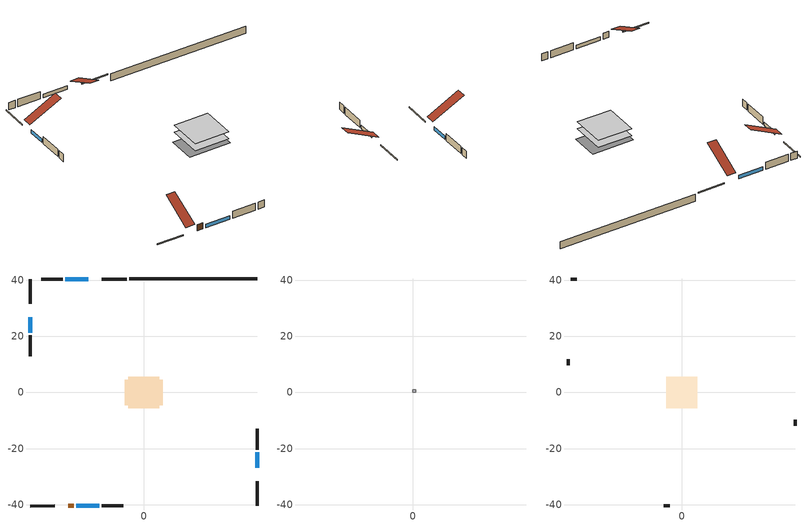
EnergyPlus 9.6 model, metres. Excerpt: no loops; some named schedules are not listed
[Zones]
living space
 floor adiabatic (AdiabaticFloorConstruction): -5.6,-5.6 -5.6,5.6 5.6,5.6 5.6,-5.6 z0.3
 floor foundation (Slab1 construction): -6.86,-4.57 -6.86,4.57 6.86,4.57 6.86,-4.57 z-2.13
 wall outside (RimJoist1 construction 1): -6.12,40.53 -14.93,40.53 z0.3:0.61
 wall outside (RimJoist1 construction 3): -40.53,-40.53 -31.72,-40.53 z0.3:0.61
 wall outside (RimJoist1 construction): -40.53,40.53 -40.53,31.72 z0.3:0.61
 wall outside (RimJoist1 construction 2): 40.53,-40.53 40.53,-31.72 z0.3:0.61
 wall outside (AdiabaticWallConstruction 1): -26.9,-40.53 -25.07,-40.53 z0.3:2.34
 wall outside (AdiabaticWallConstruction): -19.75,40.53 -27.98,40.53 / 40.53,-26.9 40.53,-21.41 / -24.14,-40.53 -15.91,-40.53 / -40.53,26.9 -40.53,21.41 z0.3:1.52
 wall outside (Wall1 construction): -28.91,40.53 -36.53,40.53 / -14.99,-40.53 -7.37,-40.53 / -40.53,20.49 -40.53,12.87 / 40.53,-20.49 40.53,-12.87 z0.3:2.74
 wall foundation (FoundationWall1 construction): 40.53,40.53 -5.19,40.53 z-2.13:0.3
 window (WindowConstruction): -19.75,40.53 -27.98,40.53 z0.3:1.52
 window (WindowConstruction 1): 40.53,-26.9 40.53,-21.41 z0.3:1.52
 window (WindowConstruction 2): -24.14,-40.53 -15.91,-40.53 z0.3:1.52
 window (WindowConstruction 3): -40.53,26.9 -40.53,21.41 z0.3:1.52
 door (Door): -26.9,-40.53 -25.07,-40.53 z0.3:2.34
 ceiling adiabatic (AdiabaticFloorConstruction 1): 5.6,-5.6 5.6,5.6 -5.6,5.6 -5.6,-5.6 z0.3
central ac and furnace airloop ret air zone
 floor adiabatic (AdiabaticConst): 0,0 0,1 1,1 1,0 z0
 wall adiabatic (AdiabaticConst): 0,1 0,0 1,0 1,1 0,1 z0:1
 ceiling adiabatic (AdiabaticConst): 1,0 1,1 0,1 0,0 z1
attic - unvented
 floor to living space (FrameFloor1 construction Reversed): -5.6,-5.6 -5.6,5.6 5.6,5.6 5.6,-5.6 z2.74
 wall outside (Wall2 construction): -37.46,40.53 -39.6,40.53 / -6.44,-40.53 -4.29,-40.53 / -40.53,11.94 -40.53,9.79 / 40.53,-11.94 40.53,-9.79 z0.3:2.74
 roof outside (Roof1 construction): -18.82,40.53,2.74 -18.82,29.94,8.04 -15.86,29.94,8.04 -15.86,40.53,2.74; -27.83,-40.53,2.74 -27.83,-29.94,8.04 -30.79,-29.94,8.04 -30.79,-40.53,2.74; -40.53,27.83,2.74 -29.94,27.83,8.04 -29.94,30.79,8.04 -40.53,30.79,2.74; 40.53,-27.83,2.74 29.94,-27.83,8.04 29.94,-30.79,8.04 40.53,-30.79,2.74
shading: -19.75,40.53 -27.98,40.53 / 40.53,-26.9 40.53,-21.41 / -24.14,-40.53 -15.91,-40.53 / -40.53,26.9 -40.53,21.41 z0.3:1.52
[Building]
Building 1: Terrain=Suburbs
[Site:Location]
Denver Intl Ap_CO_USA: Latitude {deg}=39.83; Longitude {deg}=-104.65; Time Zone {hr}=-7; Elevation {m}=1650
[Site:GroundTemperature:Deep]
10.8753, 10.8753, 10.8753, 10.8753, 10.8753, 10.8753, 10.8753, 10.8753, 10.8753, 10.8753, 10.8753, 10.8753
[Site:GroundTemperature:Shallow]
6.71281, 4.94206, 4.80025, 5.64056, 9.01395, 12.3716, 15.2825, 17.1265, 17.2832, 15.7834, 12.9467, 9.69205
[Site:WaterMainsTemperature]
Calculation Method=Schedule; Temperature Schedule=mains temperature schedule
[Material] Roughness=Rough
Name | Thickness {m} | Conductivity {W/m-K} | Density {kg/m3} | Specific Heat {J/kg-K} | Thermal Absorptance | Solar Absorptance | Visible Absorptance
asphalt or fiberglass shingles | 0.00635 | 0.162714 | 1121.4 | 1465.45 | 0.92 | 0.7 | 0.7
ceiling loosefill ins | 0.254 | 0.0480833 | 16.02 | 1046.75 | 0.9 | 0.7 | 0.7
ceiling stud and cavity | 0.1397 | 0.108384 | 65.682 | 1177.47 | 0.9 | 0.7 | 0.7
concrete 4.0 in. | 0.0508 | 1.803125 | 2242.8 | 837.4 | 0.9 | 0.7 | 0.7
concrete 4.0 in. 1 | 0.0508 | 1.803125 | 2242.8 | 837.4 | 0.9 | 0 | 0
concrete 8.0 in. | 0.2032 | 1.803125 | 2242.8 | 837.4 | 0.9 | 0.7 | 0.7
door material | 0.04445 | 0.0716541 | 512.64 | 1214.23 | 0.9 | 0.7 | 0.7
exterior vertical ins | 0.0461162 | 0.029427 | 32.04 | 1214.23 | 0.9 | 0.7 | 0.7
floor covering | 0.0127 | 0.0433444 | 54.468 | 1339.84 | 0.9 | 0.6 | 0.6
floor covering 1 | 0.0127 | 0.0433444 | 54.468 | 1339.84 | 0.9 | 0 | 0
floor rigid ins; wall rigid ins 1 | 0.512978 | 0.029427 | 32.04 | 1214.23 | 0.9 | 0.7 | 0.7
floor stud and cavity | 0.1397 | 1.75129 | 37.0049 | 1207.88 | 0.9 | 0.7 | 0.7
furniture material living space 1 | 0.1524 | 0.115458 | 640.8 | 1214.23 | 0.9 | 0.6 | 0.6
furniture material living space 2 | 0.0762 | 0.115458 | 640.8 | 1214.23 | 0.9 | 0.6 | 0.6
furniture material living space 3 | 0.0762 | 0.115458 | 640.8 | 1214.23 | 0.9 | 0 | 0
gypsum board | 0.0127 | 0.160291 | 801 | 837.4 | 0.9 | 0.6 | 0.6
gypsum board 1; gypsum board 2 | 0.0127 | 0.160291 | 801 | 837.4 | 0.9 | 0 | 0
osb sheathing 0.5 in. | 0.0127 | 0.115458 | 512.64 | 1214.23 | 0.9 | 0.6 | 0.6
osb sheathing 0.5 in. 1 | 0.0127 | 0.115458 | 512.64 | 1214.23 | 0.9 | 0.7 | 0.7
osb sheathing 0.75 in. | 0.01905 | 0.115458 | 512.64 | 1214.23 | 0.9 | 0.7 | 0.7
osb sheathing 2.0 in. | 0.0508 | 0.115458 | 512.64 | 1214.23 | 0.9 | 0.7 | 0.7
rim joist rigid ins; wall rigid ins | 0.051816 | 0.029427 | 32.04 | 1214.23 | 0.9 | 0.7 | 0.7
rim joist stud and cavity; rim joist stud and cavity 1; rim joist stud and cavity 2; rim joist stud and cavity 3 | 0.0508 | 0.0351153 | 125.044 | 1163.47 | 0.9 | 0 | 0
roof rigid ins | 0.00281632 | 0.029427 | 32.04 | 1214.23 | 0.9 | 0.7 | 0.7
wall stud and cavity | 0.1397 | 0.0823012 | 139.0536 | 1170.24 | 0.9 | 0.7 | 0.7
wall stud and cavity 1 | 0.1397 | 0.727959 | 139.0536 | 1170.24 | 0.9 | 0.6 | 0.6
wall stud and cavity 2 | 0.0889 | 0.380278 | 52.3479 | 1209.89 | 0.9 | 0.7 | 0.7
wall stud and cavity 3 | 0.0889 | 0.391764 | 83.0341 | 1211.67 | 0.9 | 0.7 | 0.7
wood siding | 0.0254 | 0.102417 | 544.68 | 1172.36 | 0.92 | 0.7 | 0.7
wood siding 1; wood siding 2 | 0.0254 | 0.102417 | 544.68 | 1172.36 | 0.9 | 0.7 | 0.7
[Material:NoMass]
Adiabatic: Roughness=Rough; Thermal Resistance {m2-K/W}=176.1; Thermal Absorptance=0.9; Solar Absorptance=0.7; Visible Absorptance=0.7
[WindowMaterial:SimpleGlazingSystem]
WindowMaterial: U-Factor {W/m2-K}=1.87374; Solar Heat Gain Coefficient=0.45
[Construction]
AdiabaticConst: Adiabatic
AdiabaticFloorConstruction: floor stud and cavity, floor rigid ins, osb sheathing 0.75 in., floor covering
AdiabaticFloorConstruction 1: floor stud and cavity, floor rigid ins, osb sheathing 0.75 in., floor covering 1
AdiabaticWallConstruction: wood siding 1, wall rigid ins 1, wall stud and cavity 2, gypsum board
AdiabaticWallConstruction 1: wood siding 2, wall rigid ins 1, wall stud and cavity 2, gypsum board
Door: door material
FoundationWall1 construction: concrete 8.0 in., gypsum board 1
FrameFloor1 construction Reversed: gypsum board, ceiling stud and cavity, ceiling loosefill ins
furniture construction living space 1: furniture material living space 1
furniture construction living space 2: furniture material living space 2, furniture material living space 3
PartitionWallConstruction: gypsum board, wall stud and cavity 3, gypsum board
PartitionWallConstruction 1: gypsum board, wall stud and cavity 3, gypsum board 2
RimJoist1 construction: wood siding, rim joist rigid ins, osb sheathing 2.0 in., rim joist stud and cavity
RimJoist1 construction 1: wood siding, rim joist rigid ins, osb sheathing 2.0 in., rim joist stud and cavity 1
RimJoist1 construction 2: wood siding, rim joist rigid ins, osb sheathing 2.0 in., rim joist stud and cavity 2
RimJoist1 construction 3: wood siding, rim joist rigid ins, osb sheathing 2.0 in., rim joist stud and cavity 3
Roof1 construction: asphalt or fiberglass shingles, roof rigid ins, osb sheathing 0.5 in.
Slab1 construction: concrete 4.0 in., concrete 4.0 in. 1
Wall1 construction: wood siding, wall rigid ins, osb sheathing 0.5 in. 1, wall stud and cavity, gypsum board
Wall2 construction: wood siding, osb sheathing 0.5 in. 1, wall stud and cavity 1
WindowConstruction; WindowConstruction 1; WindowConstruction 2; WindowConstruction 3: WindowMaterial
[Zone] Multiplier=1
Name | Volume {m3} | Part of Total Floor Area
attic - unvented | 104.691 | Yes
central ac and furnace airloop ret air zone | 1 | No
living space | 611.644 | Yes
[OtherEquipment] Design Level Calculation Method=EquipmentLevel
Name | Fuel Type | Zone or ZoneList or Space or SpaceList | Schedule | Design Level {W} | Fraction Latent | Fraction Radiant | Fraction Lost
central_ac_and_furnace_airloop_0_RetCondToDZ equip; central_ac_and_furnace_airloop_0_SupCondToDZ equip; central_ac_and_furnace_airloop_0_SupSensLkToDZ equip | None | attic - unvented | Always On Discrete | 0 | 0 | 0 | 0
central_ac_and_furnace_airloop_0_SupLatLkToDZ equip | None | attic - unvented | Always On Discrete | 0 | 1 | 0 | 0
central_ac_and_furnace_airloop_0_RetCondToRP equip; central_ac_and_furnace_airloop_0_RetSensLkToRP equip | None | central ac and furnace airloop ret air zone | Always On Discrete | 0 | 0 | 0 | 0
central_ac_and_furnace_airloop_0_RetLatLkToRP equip | None | central ac and furnace airloop ret air zone | Always On Discrete | 0 | 1 | 0 | 0
central_ac_and_furnace_airloop_0_SupCondToLv equip; central_ac_and_furnace_airloop_0_SupSensLkToLv equip; mech vent house fan sensible load equip | None | living space | Always On Discrete | 0 | 0 | 0 | 0
central_ac_and_furnace_airloop_0_SupLatLkToLv equip; mech vent house fan latent load equip | None | living space | Always On Discrete | 0 | 1 | 0 | 0
water heater EC adjustment | Electricity | living space | Always On Discrete | 0.01 | 0 | 0 | 1
water latent | None | living space | dhw fixtures | 63.3613 | 1 | 0 | 0
water sensible | None | living space | dhw fixtures | -62.4452 | 0 | 0.6 | 0
[ZoneInfiltration:DesignFlowRate] Schedule=Always On Discrete
Name | Zone or ZoneList | Design Flow Rate Calculation Method | Air Changes per Hour {1/hr} | Constant Term Coefficient | Temperature Term Coefficient | Velocity Term Coefficient | Velocity Squared Term Coefficient | Design Flow Rate {m3/s}
infil|attic - unvented 1 | attic - unvented | AirChanges/Hour | 0.1 | 1 | 0 | 0 | 0
infil flow; natural vent flow; whole house fan flow | living space | Flow/Zone |  |  |  |  |  | 0
[ZoneMixing] Schedule=Always On Continuous; Design Flow Rate Calculation Method=Flow/Zone; Design Flow Rate {m3/s}=0
Name | Zone | Source Zone
central_ac_and_furnace_airloop_0_ZoneMixLvToDZ mix; whole house fan mix | attic - unvented | living space
central_ac_and_furnace_airloop_0_ZoneMixDZToLv mix | living space | attic - unvented
[SurfaceProperty:ExposedFoundationPerimeter]
Slab1: Exposed Perimeter Calculation Method=TotalExposedPerimeter; Total Exposed Perimeter {m}=45.72
[InternalMass] Zone or ZoneList=living space
Name | Construction | Surface Area {m2}
furniture mass living space 1 above grade | furniture construction living space 1 | 50.1676
furniture mass living space 1 below grade | furniture construction living space 2 | 50.1676
partition wall mass above grade | PartitionWallConstruction | 125.419
partition wall mass below grade | PartitionWallConstruction 1 | 125.419
[People]
occupants: Zone or ZoneList or Space or SpaceList=living space; Number of People Schedule=occupants schedule; Number of People Calculation Method=People; Number of People=3; Fraction Radiant=0.314171; Sensible Heat Fraction=0.56303; Activity Level Schedule=occupants activity schedule; Carbon Dioxide Generation Rate {m3/s-W}=0; Enable ASHRAE 55 Comfort Warnings=No; Mean Radiant Temperature Calculation Type=ZoneAveraged
[Lights]
interior lighting: Zone or ZoneList or Space or SpaceList=living space; Schedule=lighting schedule; Design Level Calculation Method=LightingLevel; Lighting Level {W}=397.913; Return Air Fraction=0; Fraction Radiant=0.6; Fraction Visible=0.2; Fraction Replaceable=1
[ElectricEquipment] Zone or ZoneList or Space or SpaceList=living space; Design Level Calculation Method=EquipmentLevel
Name | Schedule | Design Level {W} | Fraction Latent | Fraction Radiant | Fraction Lost
clothes dryer | clothes dryer | 98.4785 | 0.015 | 0.081 | 0.85
clothes washer | clothes washer | 25.752 | 0.03 | 0.162 | 0.7
cooking range | cooking range | 201.331 | 0.08 | 0.432 | 0.2
dishwasher | dishwasher | 31.1823 | 0.3 | 0.18 | 0.4
fridge | fridge | 97.4834 | 0 | 0.6 | 0
mech vent house fan; whole house fan | Always On Discrete | 0 | 0 | 0 | 1
mech vent house fan cfis | Always On Discrete | 0 | 0 | 0 | 0
misc plug loads | misc plug loads schedule | 448.871 | 0.045 | 0.513 | 0.1
misc tv | misc tv schedule | 274.705 | 0 | 0.6 | 0
[AirLoopHVAC:ReturnPlenum]
Air Loop HVAC Return Plenum 1: Zone=central ac and furnace airloop ret air zone
[Foundation:Kiva]
Foundation Kiva 1: Wall Height Above Grade {m}=0.3048; Wall Depth Below Slab {m}=0.2032; Custom Block Material Name 1=exterior vertical ins; Custom Block Depth 1 {m}=2.4384; Custom Block X Position 1 {m}=0.2159; Custom Block Z Position 1 {m}=0
[Foundation:Kiva:Settings]
Soil Conductivity {W/m-K}=1.731; Soil Density {kg/m3}=1842.3; Soil Specific Heat {J/kg-K}=418.7; Ground Solar Absorptivity=0.9; Ground Thermal Absorptivity=0.9; Ground Surface Roughness {m}=0.03; Far-Field Width {m}=40; Deep-Ground Boundary Condition=ZeroFlux; Deep-Ground Depth {m}=40; Minimum Cell Dimension {m}=0.2; Maximum Cell Growth Coefficient=3; Simulation Timestep=Hourly
[ZoneProperty:UserViewFactors:BySurfaceName]
living space: From Surface 1=FoundationWall1; To Surface 1=inferred conditioned ceiling; View Factor 1=0.288665; From Surface 2=FoundationWall1; To Surface 2=Slab1; View Factor 2=0.288665; From Surface 3=FoundationWall1; To Surface 3=furniture mass living space 1 below grade; View Factor 3=0.115466; From Surface 4=FoundationWall1; To Surface 4=partition wall mass below grade; View Factor 4=0.288665; From Surface 5=FrameFloor1; To Surface 5=inferred conditioned floor; View Factor 5=0.304036; From Surface 6=FrameFloor1; To Surface 6=furniture mass living space 1 above grade; View Factor 6=0.121614; From Surface 7=FrameFloor1; To Surface 7=partition wall mass above grade; View Factor 7=0.304036; From Surface 8=inferred conditioned ceiling; To Surface 8=FoundationWall1; View Factor 8=0.263412; From Surface 9=inferred conditioned ceiling; To Surface 9=Slab1; View Factor 9=0.296339; From Surface 10=inferred conditioned ceiling; To Surface 10=furniture mass living space 1 below grade; View Factor 10=0.118535; From Surface 11=inferred conditioned ceiling; To Surface 11=partition wall mass below grade; View Factor 11=0.296339; From Surface 12=inferred conditioned floor; To Surface 12=FrameFloor1; View Factor 12=0.304036; From Surface 13=inferred conditioned floor; To Surface 13=furniture mass living space 1 above grade; View Factor 13=0.121614; From Surface 14=inferred conditioned floor; To Surface 14=partition wall mass above grade; View Factor 14=0.304036; From Surface 15=RimJoist1:0; To Surface 15=inferred conditioned ceiling; View Factor 15=0.288665; From Surface 16=RimJoist1:0; To Surface 16=Slab1; View Factor 16=0.288665; From Surface 17=RimJoist1:0; To Surface 17=furniture mass living space 1 below grade; View Factor 17=0.115466; From Surface 18=RimJoist1:0; To Surface 18=partition wall mass below grade; View Factor 18=0.288665; From Surface 19=RimJoist1:180; To Surface 19=FoundationWall1; View Factor 19=0.204196; From Surface 20=RimJoist1:180; To Surface 20=inferred conditioned ceiling; View Factor 20=0.229721; From Surface 21=RimJoist1:180; To Surface 21=Slab1; View Factor 21=0.229721; From Surface 22=RimJoist1:180; To Surface 22=furniture mass living space 1 below grade; View Factor 22=0.0918883; From Surface 23=RimJoist1:180; To Surface 23=partition wall mass below grade; View Factor 23=0.229721; From Surface 24=RimJoist1:270; To Surface 24=FoundationWall1; View Factor 24=0.204196; From Surface 25=RimJoist1:270; To Surface 25=inferred conditioned ceiling; View Factor 25=0.229721; From Surface 26=RimJoist1:270; To Surface 26=Slab1; View Factor 26=0.229721; From Surface 27=RimJoist1:270; To Surface 27=furniture mass living space 1 below grade; View Factor 27=0.0918883; From Surface 28=RimJoist1:270; To Surface 28=partition wall mass below grade; View Factor 28=0.229721; From Surface 29=RimJoist1:90; To Surface 29=FoundationWall1; View Factor 29=0.204196; From Surface 30=RimJoist1:90; To Surface 30=inferred conditioned ceiling; View Factor 30=0.229721; From Surface 31=RimJoist1:90; To Surface 31=Slab1; View Factor 31=0.229721; From Surface 32=RimJoist1:90; To Surface 32=furniture mass living space 1 below grade; View Factor 32=0.0918883; From Surface 33=RimJoist1:90; To Surface 33=partition wall mass below grade; View Factor 33=0.229721; From Surface 34=Slab1; To Surface 34=FoundationWall1; View Factor 34=0.263412; From Surface 35=Slab1; To Surface 35=inferred conditioned ceiling; View Factor 35=0.296339; From Surface 36=Slab1; To Surface 36=furniture mass living space 1 below grade; View Factor 36=0.118535; From Surface 37=Slab1; To Surface 37=partition wall mass below grade; View Factor 37=0.296339; From Surface 38=surface Door1; To Surface 38=FrameFloor1; View Factor 38=0.248063; From Surface 39=surface Door1; To Surface 39=inferred conditioned floor; View Factor 39=0.248063; From Surface 40=surface Door1; To Surface 40=furniture mass living space 1 above grade; View Factor 40=0.0992253; From Surface 41=surface Door1; To Surface 41=partition wall mass above grade; View Factor 41=0.248063; From Surface 42=surface Window1; To Surface 42=FrameFloor1; View Factor 42=0.246251; From Surface 43=surface Window1; To Surface 43=inferred conditioned floor; View Factor 43=0.246251; From Surface 44=surface Window1; To Surface 44=furniture mass living space 1 above grade; View Factor 44=0.0985003; From Surface 45=surface Window1; To Surface 45=partition wall mass above grade; View Factor 45=0.246251; From Surface 46=surface Window2; To Surface 46=FrameFloor1; View Factor 46=0.244644; From Surface 47=surface Window2; To Surface 47=inferred conditioned floor; View Factor 47=0.244644; From Surface 48=surface Window2; To Surface 48=furniture mass living space 1 above grade; View Factor 48=0.0978577; From Surface 49=surface Window2; To Surface 49=partition wall mass above grade; View Factor 49=0.244644; From Surface 50=surface Window3; To Surface 50=FrameFloor1; View Factor 50=0.248063; From Surface 51=surface Window3; To Surface 51=inferred conditioned floor; View Factor 51=0.248063; From Surface 52=surface Window3; To Surface 52=furniture mass living space 1 above grade; View Factor 52=0.0992253; From Surface 53=surface Window3; To Surface 53=partition wall mass above grade; View Factor 53=0.248063; From Surface 54=surface Window4; To Surface 54=FrameFloor1; View Factor 54=0.244644; From Surface 55=surface Window4; To Surface 55=inferred conditioned floor; View Factor 55=0.244644; From Surface 56=surface Window4; To Surface 56=furniture mass living space 1 above grade; View Factor 56=0.0978577; From Surface 57=surface Window4; To Surface 57=partition wall mass above grade; View Factor 57=0.244644; From Surface 58=Wall1:0; To Surface 58=FrameFloor1; View Factor 58=0.246251; From Surface 59=Wall1:0; To Surface 59=inferred conditioned floor; View Factor 59=0.246251; From Surface 60=Wall1:0; To Surface 60=furniture mass living space 1 above grade; View Factor 60=0.0985003; From Surface 61=Wall1:0; To Surface 61=partition wall mass above grade; View Factor 61=0.246251; From Surface 62=Wall1:180; To Surface 62=FrameFloor1; View Factor 62=0.248063; From Surface 63=Wall1:180; To Surface 63=inferred conditioned floor; View Factor 63=0.248063; From Surface 64=Wall1:180; To Surface 64=furniture mass living space 1 above grade; View Factor 64=0.0992253; From Surface 65=Wall1:180; To Surface 65=partition wall mass above grade; View Factor 65=0.248063; From Surface 66=Wall1:270; To Surface 66=FrameFloor1; View Factor 66=0.244644; From Surface 67=Wall1:270; To Surface 67=inferred conditioned floor; View Factor 67=0.244644; From Surface 68=Wall1:270; To Surface 68=furniture mass living space 1 above grade; View Factor 68=0.0978577; From Surface 69=Wall1:270; To Surface 69=partition wall mass above grade; View Factor 69=0.244644; From Surface 70=Wall1:90; To Surface 70=FrameFloor1; View Factor 70=0.244644; From Surface 71=Wall1:90; To Surface 71=inferred conditioned floor; View Factor 71=0.244644; From Surface 72=Wall1:90; To Surface 72=furniture mass living space 1 above grade; View Factor 72=0.0978577; From Surface 73=Wall1:90; To Surface 73=partition wall mass above grade; View Factor 73=0.244644; From Surface 74=Door1; To Surface 74=FrameFloor1; View Factor 74=0.248063; From Surface 75=Door1; To Surface 75=inferred conditioned floor; View Factor 75=0.248063; From Surface 76=Door1; To Surface 76=furniture mass living space 1 above grade; View Factor 76=0.0992253; From Surface 77=Door1; To Surface 77=partition wall mass above grade; View Factor 77=0.248063; From Surface 78=Window1; To Surface 78=FrameFloor1; View Factor 78=0.246251; From Surface 79=Window1; To Surface 79=inferred conditioned floor; View Factor 79=0.246251; From Surface 80=Window1; To Surface 80=furniture mass living space 1 above grade; View Factor 80=0.0985003; From Surface 81=Window1; To Surface 81=partition wall mass above grade; View Factor 81=0.246251; From Surface 82=Window2; To Surface 82=FrameFloor1; View Factor 82=0.244644; From Surface 83=Window2; To Surface 83=inferred conditioned floor; View Factor 83=0.244644; From Surface 84=Window2; To Surface 84=furniture mass living space 1 above grade; View Factor 84=0.0978577; From Surface 85=Window2; To Surface 85=partition wall mass above grade; View Factor 85=0.244644; From Surface 86=Window3; To Surface 86=FrameFloor1; View Factor 86=0.248063; From Surface 87=Window3; To Surface 87=inferred conditioned floor; View Factor 87=0.248063; From Surface 88=Window3; To Surface 88=furniture mass living space 1 above grade; View Factor 88=0.0992253; From Surface 89=Window3; To Surface 89=partition wall mass above grade; View Factor 89=0.248063; From Surface 90=Window4; To Surface 90=FrameFloor1; View Factor 90=0.244644; From Surface 91=Window4; To Surface 91=inferred conditioned floor; View Factor 91=0.244644; From Surface 92=Window4; To Surface 92=furniture mass living space 1 above grade; View Factor 92=0.0978577; From Surface 93=Window4; To Surface 93=partition wall mass above grade; View Factor 93=0.244644; From Surface 94=furniture mass living space 1 above grade; To Surface 94=FrameFloor1; View Factor 94=0.273157; From Surface 95=furniture mass living space 1 above grade; To Surface 95=inferred conditioned floor; View Factor 95=0.273157; From Surface 96=furniture mass living space 1 above grade; To Surface 96=partition wall mass above grade; View Factor 96=0.273157; From Surface 97=furniture mass living space 1 below grade; To Surface 97=inferred conditioned ceiling; View Factor 97=0.326347; From Surface 98=furniture mass living space 1 below grade; To Surface 98=Slab1; View Factor 98=0.326347; From Surface 99=furniture mass living space 1 below grade; To Surface 99=partition wall mass below grade; View Factor 99=0.326347; From Surface 100=partition wall mass above grade; To Surface 100=FrameFloor1; View Factor 100=0.326701; From Surface 101=partition wall mass above grade; To Surface 101=inferred conditioned floor; View Factor 101=0.326701; From Surface 102=partition wall mass above grade; To Surface 102=furniture mass living space 1 above grade; View Factor 102=0.130681; From Surface 103=partition wall mass below grade; To Surface 103=inferred conditioned ceiling; View Factor 103=0.405808; From Surface 104=partition wall mass below grade; To Surface 104=Slab1; View Factor 104=0.405808; From Surface 105=partition wall mass below grade; To Surface 105=furniture mass living space 1 below grade; View Factor 105=0.162323
[Exterior:Lights]
exterior lighting: Schedule=exterior lighting schedule; Design Level {W}=35.404
[EnergyManagementSystem:Sensor] Output:Variable or Output:Meter Index Key=attic - unvented
Name | Output:Variable or Output:Meter
central_ac_and_furnace_airloop_0_DZ_T_s | Zone Air Temperature
central_ac_and_furnace_airloop_0_DZ_W_s | Zone Mean Air Humidity Ratio
[Schedule:Constant]
Name | Hourly Value
Always On Discrete; Always On Continuous | 1
occupants activity schedule | 117.228
[Schedule:Week:Daily]
occupants schedule Week Rule - Jan1-Dec31: occupants schedule allday1, occupants schedule allday1, occupants schedule allday1, occupants schedule allday1, occupants schedule allday1, occupants schedule allday1, occupants schedule allday1, Schedule Day 5, Schedule Day 5, Schedule Day 5, Schedule Day 5, Schedule Day 5
lighting schedule Week Rule - Jan1-Jan27: lighting schedule allday1, lighting schedule allday1, lighting schedule allday1, lighting schedule allday1, lighting schedule allday1, lighting schedule allday1, lighting schedule allday1, Schedule Day 14, Schedule Day 14, Schedule Day 14, Schedule Day 14, Schedule Day 14
dhw fixtures Week Rule - Jan1-Dec31: dhw fixtures allday1, dhw fixtures allday1, dhw fixtures allday1, dhw fixtures allday1, dhw fixtures allday1, dhw fixtures allday1, dhw fixtures allday1, Schedule Day 11, Schedule Day 11, Schedule Day 11, Schedule Day 11, Schedule Day 11
[Schedule:Year]
occupants schedule: occupants schedule Week Rule - Jan1-Dec31, 1, 1, 12, 31
lighting schedule: lighting schedule Week Rule - Jan1-Jan27, 1, 1, 1, 27, lighting schedule Week Rule - Jan28-Feb3, 1, 28, 2, 3, lighting schedule Week Rule - Feb4-Feb24, 2, 4, 2, 24, lighting schedule Week Rule - Feb25-Mar3, 2, 25, 3, 3, lighting schedule Week Rule - Mar4-Mar31, 3, 4, 3, 31, lighting schedule Week Rule - Apr1-Apr28, 4, 1, 4, 28, lighting schedule Week Rule - Apr29-May5, 4, 29, 5, 5, lighting schedule Week Rule - May6-May26, 5, 6, 5, 26, lighting schedule Week Rule - May27-Jun2, 5, 27, 6, 2, lighting schedule Week Rule - Jun3-Jun30, 6, 3, 6, 30, lighting schedule Week Rule - Jul1-Jul28, 7, 1, 7, 28, lighting schedule Week Rule - Jul29-Aug4, 7, 29, 8, 4, lighting schedule Week Rule - Aug5-Aug25, 8, 5, 8, 25, lighting schedule Week Rule - Aug26-Sep1, 8, 26, 9, 1, lighting schedule Week Rule - Sep2-Sep29, 9, 2, 9, 29, lighting schedule Week Rule - Sep30-Oct6, 9, 30, 10, 6, lighting schedule Week Rule - Oct7-Oct27, 10, 7, 10, 27, lighting schedule Week Rule - Oct28-Nov3, 10, 28, 11, 3, lighting schedule Week Rule - Nov4-Nov24, 11, 4, 11, 24, lighting schedule Week Rule - Nov25-Dec1, 11, 25, 12, 1, lighting schedule Week Rule - Dec2-Dec31, 12, 2, 12, 31
clothes dryer: clothes dryer Week Rule - Jan1-Dec31, 1, 1, 12, 31
clothes washer: clothes washer Week Rule - Jan1-Jan27, 1, 1, 1, 27, clothes washer Week Rule - Jan28-Feb3, 1, 28, 2, 3, clothes washer Week Rule - Feb4-Feb24, 2, 4, 2, 24, clothes washer Week Rule - Feb25-Mar3, 2, 25, 3, 3, clothes washer Week Rule - Mar4-Mar31, 3, 4, 3, 31, clothes washer Week Rule - Apr1-Apr28, 4, 1, 4, 28, clothes washer Week Rule - Apr29-May5, 4, 29, 5, 5, clothes washer Week Rule - May6-May26, 5, 6, 5, 26, clothes washer Week Rule - May27-Jun2, 5, 27, 6, 2, clothes washer Week Rule - Jun3-Jun30, 6, 3, 6, 30, clothes washer Week Rule - Jul1-Aug25, 7, 1, 8, 25, clothes washer Week Rule - Aug26-Sep1, 8, 26, 9, 1, clothes washer Week Rule - Sep2-Sep29, 9, 2, 9, 29, clothes washer Week Rule - Sep30-Oct6, 9, 30, 10, 6, clothes washer Week Rule - Oct7-Oct27, 10, 7, 10, 27, clothes washer Week Rule - Oct28-Nov3, 10, 28, 11, 3, clothes washer Week Rule - Nov4-Nov24, 11, 4, 11, 24, clothes washer Week Rule - Nov25-Dec1, 11, 25, 12, 1, clothes washer Week Rule - Dec2-Dec31, 12, 2, 12, 31
cooking range: cooking range Week Rule - Jan1-Feb24, 1, 1, 2, 24, cooking range Week Rule - Feb25-Mar3, 2, 25, 3, 3, cooking range Week Rule - Mar4-Mar31, 3, 4, 3, 31, cooking range Week Rule - Apr1-Apr28, 4, 1, 4, 28, cooking range Week Rule - Apr29-May5, 4, 29, 5, 5, cooking range Week Rule - May6-May26, 5, 6, 5, 26, cooking range Week Rule - May27-Jun2, 5, 27, 6, 2, cooking range Week Rule - Jun3-Jun30, 6, 3, 6, 30, cooking range Week Rule - Jul1-Aug25, 7, 1, 8, 25, cooking range Week Rule - Aug26-Sep1, 8, 26, 9, 1, cooking range Week Rule - Sep2-Sep29, 9, 2, 9, 29, cooking range Week Rule - Sep30-Oct6, 9, 30, 10, 6, cooking range Week Rule - Oct7-Nov24, 10, 7, 11, 24, cooking range Week Rule - Nov25-Dec1, 11, 25, 12, 1, cooking range Week Rule - Dec2-Dec31, 12, 2, 12, 31
dishwasher: dishwasher Week Rule - Jan1-Feb24, 1, 1, 2, 24, dishwasher Week Rule - Feb25-Mar3, 2, 25, 3, 3, dishwasher Week Rule - Mar4-Mar31, 3, 4, 3, 31, dishwasher Week Rule - Apr1-Apr28, 4, 1, 4, 28, dishwasher Week Rule - Apr29-May5, 4, 29, 5, 5, dishwasher Week Rule - May6-May26, 5, 6, 5, 26, dishwasher Week Rule - May27-Jun2, 5, 27, 6, 2, dishwasher Week Rule - Jun3-Jun30, 6, 3, 6, 30, dishwasher Week Rule - Jul1-Aug25, 7, 1, 8, 25, dishwasher Week Rule - Aug26-Sep1, 8, 26, 9, 1, dishwasher Week Rule - Sep2-Sep29, 9, 2, 9, 29, dishwasher Week Rule - Sep30-Oct6, 9, 30, 10, 6, dishwasher Week Rule - Oct7-Nov24, 10, 7, 11, 24, dishwasher Week Rule - Nov25-Dec1, 11, 25, 12, 1, dishwasher Week Rule - Dec2-Dec31, 12, 2, 12, 31
fridge: fridge Week Rule - Jan1-Jan27, 1, 1, 1, 27, fridge Week Rule - Jan28-Feb3, 1, 28, 2, 3, fridge Week Rule - Feb4-Feb24, 2, 4, 2, 24, fridge Week Rule - Feb25-Mar3, 2, 25, 3, 3, fridge Week Rule - Mar4-May26, 3, 4, 5, 26, fridge Week Rule - May27-Jun2, 5, 27, 6, 2, fridge Week Rule - Jun3-Sep29, 6, 3, 9, 29, fridge Week Rule - Sep30-Oct6, 9, 30, 10, 6, fridge Week Rule - Oct7-Oct27, 10, 7, 10, 27, fridge Week Rule - Oct28-Nov3, 10, 28, 11, 3, fridge Week Rule - Nov4-Nov24, 11, 4, 11, 24, fridge Week Rule - Nov25-Dec1, 11, 25, 12, 1, fridge Week Rule - Dec2-Dec31, 12, 2, 12, 31
misc plug loads schedule: misc plug loads schedule Week Rule - Jan1-Jan27, 1, 1, 1, 27, misc plug loads schedule Week Rule - Jan28-Feb3, 1, 28, 2, 3, misc plug loads schedule Week Rule - Feb4-Feb24, 2, 4, 2, 24, misc plug loads schedule Week Rule - Feb25-Mar3, 2, 25, 3, 3, misc plug loads schedule Week Rule - Mar4-Mar31, 3, 4, 3, 31, misc plug loads schedule Week Rule - Apr1-Apr28, 4, 1, 4, 28, misc plug loads schedule Week Rule - Apr29-May5, 4, 29, 5, 5, misc plug loads schedule Week Rule - May6-May26, 5, 6, 5, 26, misc plug loads schedule Week Rule - May27-Jun2, 5, 27, 6, 2, misc plug loads schedule Week Rule - Jun3-Jun30, 6, 3, 6, 30, misc plug loads schedule Week Rule - Jul1-Aug25, 7, 1, 8, 25, misc plug loads schedule Week Rule - Aug26-Sep1, 8, 26, 9, 1, misc plug loads schedule Week Rule - Sep2-Sep29, 9, 2, 9, 29, misc plug loads schedule Week Rule - Sep30-Oct6, 9, 30, 10, 6, misc plug loads schedule Week Rule - Oct7-Oct27, 10, 7, 10, 27, misc plug loads schedule Week Rule - Oct28-Nov3, 10, 28, 11, 3, misc plug loads schedule Week Rule - Nov4-Nov24, 11, 4, 11, 24, misc plug loads schedule Week Rule - Nov25-Dec1, 11, 25, 12, 1, misc plug loads schedule Week Rule - Dec2-Dec31, 12, 2, 12, 31
misc tv schedule: misc tv schedule Week Rule - Jan1-Jan6, 1, 1, 1, 6, misc tv schedule Week Rule - Jan7-Jan27, 1, 7, 1, 27, misc tv schedule Week Rule - Jan28-Feb3, 1, 28, 2, 3, misc tv schedule Week Rule - Feb4-Feb24, 2, 4, 2, 24, misc tv schedule Week Rule - Feb25-Mar3, 2, 25, 3, 3, misc tv schedule Week Rule - Mar4-Mar31, 3, 4, 3, 31, misc tv schedule Week Rule - Apr1-Apr28, 4, 1, 4, 28, misc tv schedule Week Rule - Apr29-May5, 4, 29, 5, 5, misc tv schedule Week Rule - May6-May26, 5, 6, 5, 26, misc tv schedule Week Rule - May27-Jun2, 5, 27, 6, 2, misc tv schedule Week Rule - Jun3-Jun30, 6, 3, 6, 30, misc tv schedule Week Rule - Jul1-Jul28, 7, 1, 7, 28, misc tv schedule Week Rule - Jul29-Aug4, 7, 29, 8, 4, misc tv schedule Week Rule - Aug5-Aug25, 8, 5, 8, 25, misc tv schedule Week Rule - Aug26-Sep1, 8, 26, 9, 1, misc tv schedule Week Rule - Sep2-Sep29, 9, 2, 9, 29, misc tv schedule Week Rule - Sep30-Oct6, 9, 30, 10, 6, misc tv schedule Week Rule - Oct7-Oct27, 10, 7, 10, 27, misc tv schedule Week Rule - Oct28-Nov3, 10, 28, 11, 3, misc tv schedule Week Rule - Nov4-Nov24, 11, 4, 11, 24, misc tv schedule Week Rule - Nov25-Dec1, 11, 25, 12, 1, misc tv schedule Week Rule - Dec2-Dec31, 12, 2, 12, 31
dhw fixtures: dhw fixtures Week Rule - Jan1-Dec31, 1, 1, 12, 31
exterior lighting schedule: exterior lighting schedule Week Rule - Jan1-Jan6, 1, 1, 1, 6, exterior lighting schedule Week Rule - Jan7-Jan27, 1, 7, 1, 27, exterior lighting schedule Week Rule - Jan28-Feb3, 1, 28, 2, 3, exterior lighting schedule Week Rule - Feb4-Feb24, 2, 4, 2, 24, exterior lighting schedule Week Rule - Feb25-Mar3, 2, 25, 3, 3, exterior lighting schedule Week Rule - Mar4-Mar31, 3, 4, 3, 31, exterior lighting schedule Week Rule - Apr1-Apr28, 4, 1, 4, 28, exterior lighting schedule Week Rule - Apr29-May5, 4, 29, 5, 5, exterior lighting schedule Week Rule - May6-May26, 5, 6, 5, 26, exterior lighting schedule Week Rule - May27-Jun2, 5, 27, 6, 2, exterior lighting schedule Week Rule - Jun3-Jun30, 6, 3, 6, 30, exterior lighting schedule Week Rule - Jul1-Aug25, 7, 1, 8, 25, exterior lighting schedule Week Rule - Aug26-Sep1, 8, 26, 9, 1, exterior lighting schedule Week Rule - Sep2-Sep29, 9, 2, 9, 29, exterior lighting schedule Week Rule - Sep30-Oct6, 9, 30, 10, 6, exterior lighting schedule Week Rule - Oct7-Oct27, 10, 7, 10, 27, exterior lighting schedule Week Rule - Oct28-Nov3, 10, 28, 11, 3, exterior lighting schedule Week Rule - Nov4-Nov24, 11, 4, 11, 24, exterior lighting schedule Week Rule - Nov25-Dec1, 11, 25, 12, 1, exterior lighting schedule Week Rule - Dec2-Dec31, 12, 2, 12, 31
[Schedule:Compact]
mains temperature schedule: Through: 01/03, For: AllDays, Until: 24:00, 9.98111, Through: 01/04, For: AllDays, Until: 24:00, 9.92111, Through: 01/05, For: AllDays, Until: 24:00, 9.86222, Through: 01/06, For: AllDays, Until: 24:00, 9.80444, Through: 01/07, For: AllDays, Until: 24:00, 9.74833, Through: 01/08, For: AllDays, Until: 24:00, 9.69333, Through: 01/09, For: AllDays, Until: 24:00, 9.63944, Through: 01/10, For: AllDays, Until: 24:00, 9.58722, Through: 01/11, For: AllDays, Until: 24:00, 9.53667, Through: 01/12, For: AllDays, Until: 24:00, 9.48722, Through: 01/13, For: AllDays, Until: 24:00, 9.43889, Through: 01/14, For: AllDays, Until: 24:00, 9.39222, Through: 01/15, For: AllDays, Until: 24:00, 9.34722, Through: 01/16, For: AllDays, Until: 24:00, 9.30333, Through: 01/17, For: AllDays, Until: 24:00, 9.26111, Through: 01/18, For: AllDays, Until: 24:00, 9.22, Through: 01/19, For: AllDays, Until: 24:00, 9.18056, Through: 01/20, For: AllDays, Until: 24:00, 9.14278, Through: 01/21, For: AllDays, Until: 24:00, 9.10611, Through: 01/22, For: AllDays, Until: 24:00, 9.07111, Through: 01/23, For: AllDays, Until: 24:00, 9.03778, Through: 01/24, For: AllDays, Until: 24:00, 9.00611, Through: 01/25, For: AllDays, Until: 24:00, 8.97556, Through: 01/26, For: AllDays, Until: 24:00, 8.94722, Through: 01/27, For: AllDays, Until: 24:00, 8.92, Through: 01/28, For: AllDays, Until: 24:00, 8.89389, Through: 01/29, For: AllDays, Until: 24:00, 8.87, Through: 01/30, For: AllDays, Until: 24:00, 8.84778, Through: 01/31, For: AllDays, Until: 24:00, 8.82667, Through: 02/01, For: AllDays, Until: 24:00, 8.80722, Through: 02/02, For: AllDays, Until: 24:00, 8.78944, Through: 02/03, For: AllDays, Until: 24:00, 8.77333, Through: 02/04, For: AllDays, Until: 24:00, 8.75889, Through: 02/05, For: AllDays, Until: 24:00, 8.74611, Through: 02/06, For: AllDays, Until: 24:00, 8.735, Through: 02/07, For: AllDays, Until: 24:00, 8.725, Through: 02/08, For: AllDays, Until: 24:00, 8.71722, Through: 02/09, For: AllDays, Until: 24:00, 8.71056, Through: 02/10, For: AllDays, Until: 24:00, 8.70611, Through: 02/11, For: AllDays, Until: 24:00, 8.70278, Through: 02/12, For: AllDays, Until: 24:00, 8.70111, Through: 02/13, For: AllDays, Until: 24:00, 8.70167, Through: 02/14, For: AllDays, Until: 24:00, 8.70333, Through: 02/15, For: AllDays, Until: 24:00, 8.70667, Through: 02/16, For: AllDays, Until: 24:00, 8.71167, Through: 02/17, For: AllDays, Until: 24:00, 8.71833, Through: 02/18, For: AllDays, Until: 24:00, 8.72667, Through: 02/19, For: AllDays, Until: 24:00, 8.73667, Through: 02/20, For: AllDays, Until: 24:00, 8.74778, Through: 02/21, For: AllDays, Until: 24:00, 8.76111, Through: 02/22, For: AllDays, Until: 24:00, 8.77611, Through: 02/23, For: AllDays, Until: 24:00, 8.79222, Through: 02/24, For: AllDays, Until: 24:00, 8.81, Through: 02/25, For: AllDays, Until: 24:00, 8.82944, Through: 02/26, For: AllDays, Until: 24:00, 8.85111, Through: 02/27, For: AllDays, Until: 24:00, 8.87333, Through: 02/28, For: AllDays, Until: 24:00, 8.89778, Through: 03/01, For: AllDays, Until: 24:00, 8.92389, Through: 03/02, For: AllDays, Until: 24:00, 8.95111, Through: 03/03, For: AllDays, Until: 24:00, 8.98, Through: 03/04, For: AllDays, Until: 24:00, 9.01056, Through: 03/05, For: AllDays, Until: 24:00, 9.04278, Through: 03/06, For: AllDays, Until: 24:00, 9.07667, Through: 03/07, For: AllDays, Until: 24:00, 9.11167, Through: 03/08, For: AllDays, Until: 24:00, 9.14833, Through: 03/09, For: AllDays, Until: 24:00, 9.18667, Through: 03/10, For: AllDays, Until: 24:00, 9.22611, Through: 03/11, For: AllDays, Until: 24:00, 9.26722, Through: 03/12, For: AllDays, Until: 24:00, 9.31, Through: 03/13, For: AllDays, Until: 24:00, 9.35389, Through: 03/14, For: AllDays, Until: 24:00, 9.39944, Through: 03/15, For: AllDays, Until: 24:00, 9.44611, Through: 03/16, For: AllDays, Until: 24:00, 9.49444, Through: 03/17, For: AllDays, Until: 24:00, 9.54444, Through: 03/18, For: AllDays, Until: 24:00, 9.595, Through: 03/19, For: AllDays, Until: 24:00, 9.64778, Through: 03/20, For: AllDays, Until: 24:00, 9.70167, Through: 03/21, For: AllDays, Until: 24:00, 9.75667, Through: 03/22, For: AllDays, Until: 24:00, 9.81333, Through: 03/23, For: AllDays, Until: 24:00, 9.87111, Through: 03/24, For: AllDays, Until: 24:00, 9.93, Through: 03/25, For: AllDays, Until: 24:00, 9.99, Through: 03/26, For: AllDays, Until: 24:00, 10.0517, Through: 03/27, For: AllDays, Until: 24:00, 10.1144, Through: 03/28, For: AllDays, Until: 24:00, 10.1783, Through: 03/29, For: AllDays, Until: 24:00, 10.2439, Through: 03/30, For: AllDays, Until: 24:00, 10.31, Through: 03/31, For: AllDays, Until: 24:00, 10.3778, Through: 04/01, For: AllDays, Until: 24:00, 10.4461, Through: 04/02, For: AllDays, Until: 24:00, 10.5161, Through: 04/03, For: AllDays, Until: 24:00, 10.5867, Through: 04/04, For: AllDays, Until: 24:00, 10.6589, Through: 04/05, For: AllDays, Until: 24:00, 10.7317, Through: 04/06, For: AllDays, Until: 24:00, 10.8056, Through: 04/07, For: AllDays, Until: 24:00, 10.8811, Through: 04/08, For: AllDays, Until: 24:00, 10.9567, Through: 04/09, For: AllDays, Until: 24:00, 11.0339, Through: 04/10, For: AllDays, Until: 24:00, 11.1117, Through: 04/11, For: AllDays, Until: 24:00, 11.1906, Through: 04/12, For: AllDays, Until: 24:00, 11.27, Through: 04/13, For: AllDays, Until: 24:00, 11.3511, Through: 04/14, For: AllDays, Until: 24:00, 11.4322, Through: 04/15, For: AllDays, Until: 24:00, 11.5144, Through: 04/16, For: AllDays, Until: 24:00, 11.5978, Through: 04/17, For: AllDays, Until: 24:00, 11.6817, Through: 04/18, For: AllDays, Until: 24:00, 11.7661, Through: 04/19, For: AllDays, Until: 24:00, 11.8511, Through: 04/20, For: AllDays, Until: 24:00, 11.9372, Through: 04/21, For: AllDays, Until: 24:00, 12.0239, Through: 04/22, For: AllDays, Until: 24:00, 12.1111, Through: 04/23, For: AllDays, Until: 24:00, 12.1994, Through: 04/24, For: AllDays, Until: 24:00, 12.2878, Through: 04/25, For: AllDays, Until: 24:00, 12.3767, Through: 04/26, For: AllDays, Until: 24:00, 12.4667, Through: 04/27, For: AllDays, Until: 24:00, 12.5567, Through: 04/28, For: AllDays, Until: 24:00, 12.6472, Through: 04/29, For: AllDays, Until: 24:00, 12.7383, Through: 04/30, For: AllDays, Until: 24:00, 12.83, Through: 05/01, For: AllDays, Until: 24:00, 12.9222, Through: 05/02, For: AllDays, Until: 24:00, 13.0144, Through: 05/03, For: AllDays, Until: 24:00, 13.1072, Through: 05/04, For: AllDays, Until: 24:00, 13.2, Through: 05/05, For: AllDays, Until: 24:00, 13.2933, Through: 05/06, For: AllDays, Until: 24:00, 13.3872, Through: 05/07, For: AllDays, Until: 24:00, 13.4806, Through: 05/08, For: AllDays, Until: 24:00, 13.575, Through: 05/09, For: AllDays, Until: 24:00, 13.6689, Through: 05/10, For: AllDays, Until: 24:00, 13.7633, Through: 05/11, For: AllDays, Until: 24:00, 13.8578, Through: 05/12, For: AllDays, Until: 24:00, 13.9528, Through: 05/13, For: AllDays, Until: 24:00, 14.0472, Through: 05/14, For: AllDays, Until: 24:00, 14.1422, Through: 05/15, For: AllDays, Until: 24:00, 14.2367, Through: 05/16, For: AllDays, Until: 24:00, 14.3317, Through: 05/17, For: AllDays, Until: 24:00, 14.4267, Through: 05/18, For: AllDays, Until: 24:00, 14.5211, Through: 05/19, For: AllDays, Until: 24:00, 14.6156, Through: 05/20, For: AllDays, Until: 24:00, 14.71, Through: 05/21, For: AllDays, Until: 24:00, 14.8044, Through: 05/22, For: AllDays, Until: 24:00, 14.8983, Through: 05/23, For: AllDays, Until: 24:00, 14.9922, Through: 05/24, For: AllDays, Until: 24:00, 15.0861, Through: 05/25, For: AllDays, Until: 24:00, 15.1794, Through: 05/26, For: AllDays, Until: 24:00, 15.2728, Through: 05/27, For: AllDays, Until: 24:00, 15.3656, Through: 05/28, For: AllDays, Until: 24:00, 15.4578, Through: 05/29, For: AllDays, Until: 24:00, 15.55, Through: 05/30, For: AllDays, Until: 24:00, 15.6417, Through: 05/31, For: AllDays, Until: 24:00, 15.7333, Through: 06/01, For: AllDays, Until: 24:00, 15.8239, Through: 06/02, For: AllDays, Until: 24:00, 15.9144, Through: 06/03, For: AllDays, Until: 24:00, 16.0044, Through: 06/04, For: AllDays, Until: 24:00, 16.0933, Through: 06/05, For: AllDays, Until: 24:00, 16.1822, Through: 06/06, For: AllDays, Until: 24:00, 16.2706, Through: 06/07, For: AllDays, Until: 24:00, 16.3583, Through: 06/08, For: AllDays, Until: 24:00, 16.445, Through: 06/09, For: AllDays, Until: 24:00, 16.5311, Through: 06/10, For: AllDays, Until: 24:00, 16.6167, Through: 06/11, For: AllDays, Until: 24:00, 16.7017, Through: 06/12, For: AllDays, Until: 24:00, 16.7861, Through: 06/13, For: AllDays, Until: 24:00, 16.8694, Through: 06/14, For: AllDays, Until: 24:00, 16.9517, Through: 06/15, For: AllDays, Until: 24:00, 17.0339, Through: 06/16, For: AllDays, Until: 24:00, 17.1144, Through: 06/17, For: AllDays, Until: 24:00, 17.1944, Through: 06/18, For: AllDays, Until: 24:00, 17.2739, Through: 06/19, For: AllDays, Until: 24:00, 17.3522, Through: 06/20, For: AllDays, Until: 24:00, 17.4294, Through: 06/21, For: AllDays, Until: 24:00, 17.5061, Through: 06/22, For: AllDays, Until: 24:00, 17.5811, Through: 06/23, For: AllDays, Until: 24:00, 17.6556, Through: 06/24, For: AllDays, Until: 24:00, 17.7289, Through: 06/25, For: AllDays, Until: 24:00, 17.8017, Through: 06/26, For: AllDays, Until: 24:00, 17.8728, Through: 06/27, For: AllDays, Until: 24:00, 17.9428, Through: 06/28, For: AllDays, Until: 24:00, 18.0122, Through: 06/29, For: AllDays, Until: 24:00, 18.08, Through: 06/30, For: AllDays, Until: 24:00, 18.1467, Through: 07/01, For: AllDays, Until: 24:00, 18.2128, Through: 07/02, For: AllDays, Until: 24:00, 18.2772, Through: 07/03, For: AllDays, Until: 24:00, 18.3406, Through: 07/04, For: AllDays, Until: 24:00, 18.4022, Through: 07/05, For: AllDays, Until: 24:00, 18.4633, Through: 07/06, For: AllDays, Until: 24:00, 18.5228, Through: 07/07, For: AllDays, Until: 24:00, 18.5811, Through: 07/08, For: AllDays, Until: 24:00, 18.6378, Through: 07/09, For: AllDays, Until: 24:00, 18.6939, Through: 07/10, For: AllDays, Until: 24:00, 18.7478, Through: 07/11, For: AllDays, Until: 24:00, 18.8011, Through: 07/12, For: AllDays, Until: 24:00, 18.8528, Through: 07/13, For: AllDays, Until: 24:00, 18.9028, Through: 07/14, For: AllDays, Until: 24:00, 18.9517, Through: 07/15, For: AllDays, Until: 24:00, 18.9994, Through: 07/16, For: AllDays, Until: 24:00, 19.0456, Through: 07/17, For: AllDays, Until: 24:00, 19.09, Through: 07/18, For: AllDays, Until: 24:00, 19.1333, Through: 07/19, For: AllDays, Until: 24:00, 19.175, Through: 07/20, For: AllDays, Until: 24:00, 19.215, Through: 07/21, For: AllDays, Until: 24:00, 19.2539, Through: 07/22, For: AllDays, Until: 24:00, 19.2911, Through: 07/23, For: AllDays, Until: 24:00, 19.3267, Through: 07/24, For: AllDays, Until: 24:00, 19.3611, Through: 07/25, For: AllDays, Until: 24:00, 19.3939, Through: 07/26, For: AllDays, Until: 24:00, 19.425, Through: 07/27, For: AllDays, Until: 24:00, 19.4544, Through: 07/28, For: AllDays, Until: 24:00, 19.4828, Through: 07/29, For: AllDays, Until: 24:00, 19.5094, Through: 07/30, For: AllDays, Until: 24:00, 19.5339, Through: 07/31, For: AllDays, Until: 24:00, 19.5578, Through: 08/01, For: AllDays, Until: 24:00, 19.5794, Through: 08/02, For: AllDays, Until: 24:00, 19.5994, Through: 08/03, For: AllDays, Until: 24:00, 19.6183, Through: 08/04, For: AllDays, Until: 24:00, 19.635, Through: 08/05, For: AllDays, Until: 24:00, 19.6506, Through: 08/06, For: AllDays, Until: 24:00, 19.6644, Through: 08/07, For: AllDays, Until: 24:00, 19.6767, Through: 08/08, For: AllDays, Until: 24:00, 19.6872, Through: 08/09, For: AllDays, Until: 24:00, 19.6961, Through: 08/10, For: AllDays, Until: 24:00, 19.7033, Through: 08/11, For: AllDays, Until: 24:00, 19.7089, Through: 08/12, For: AllDays, Until: 24:00, 19.7128, Through: 08/13, For: AllDays, Until: 24:00, 19.7156, Through: 08/14, For: AllDays, Until: 24:00, 19.7161, Through: 08/15, For: AllDays, Until: 24:00, 19.715, Through: 08/16, For: AllDays, Until: 24:00, 19.7128, Through: 08/17, For: AllDays, Until: 24:00, 19.7089, Through: 08/18, For: AllDays, Until: 24:00, 19.7028, Through: 08/19, For: AllDays, Until: 24:00, 19.6956, Through: 08/20, For: AllDays, Until: 24:00, 19.6867, Through: 08/21, For: AllDays, Until: 24:00, 19.6761, Through: 08/22, For: AllDays, Until: 24:00, 19.6639, Through: 08/23, For: AllDays, Until: 24:00, 19.65, Through: 08/24, For: AllDays, Until: 24:00, 19.6344, Through: 08/25, For: AllDays, Until: 24:00, 19.6172, Through: 08/26, For: AllDays, Until: 24:00, 19.5989, Through: 08/27, For: AllDays, Until: 24:00, 19.5783, Through: 08/28, For: AllDays, Until: 24:00, 19.5567, Through: 08/29, For: AllDays, Until: 24:00, 19.5333, Through: 08/30, For: AllDays, Until: 24:00, 19.5083, Through: 08/31, For: AllDays, Until: 24:00, 19.4817, Through: 09/01, For: AllDays, Until: 24:00, 19.4533, Through: 09/02, For: AllDays, Until: 24:00, 19.4239, Through: 09/03, For: AllDays, Until: 24:00, 19.3922, Through: 09/04, For: AllDays, Until: 24:00, 19.3594, Through: 09/05, For: AllDays, Until: 24:00, 19.3256, Through: 09/06, For: AllDays, Until: 24:00, 19.2894, Through: 09/07, For: AllDays, Until: 24:00, 19.2522, Through: 09/08, For: AllDays, Until: 24:00, 19.2133, Through: 09/09, For: AllDays, Until: 24:00, 19.1733, Through: 09/10, For: AllDays, Until: 24:00, 19.1317, Through: 09/11, For: AllDays, Until: 24:00, 19.0883, Through: 09/12, For: AllDays, Until: 24:00, 19.0433, Through: 09/13, For: AllDays, Until: 24:00, 18.9972, Through: 09/14, For: AllDays, Until: 24:00, 18.95, Through: 09/15, For: AllDays, Until: 24:00, 18.9011, Through: 09/16, For: AllDays, Until: 24:00, 18.8506, Through: 09/17, For: AllDays, Until: 24:00, 18.7989, Through: 09/18, For: AllDays, Until: 24:00, 18.7461, Through: 09/19, For: AllDays, Until: 24:00, 18.6917, Through: 09/20, For: AllDays, Until: 24:00, 18.6356, Through: 09/21, For: AllDays, Until: 24:00, 18.5789, Through: 09/22, For: AllDays, Until: 24:00, 18.5206, Through: 09/23, For: AllDays, Until: 24:00, 18.4606, Through: 09/24, For: AllDays, Until: 24:00, 18.4, Through: 09/25, For: AllDays, Until: 24:00, 18.3378, Through: 09/26, For: AllDays, Until: 24:00, 18.2744, Through: 09/27, For: AllDays, Until: 24:00, 18.21, Through: 09/28, For: AllDays, Until: 24:00, 18.1444, Through: 09/29, For: AllDays, Until: 24:00, 18.0772, Through: 09/30, For: AllDays, Until: 24:00, 18.0094, Through: 10/01, For: AllDays, Until: 24:00, 17.94, Through: 10/02, For: AllDays, Until: 24:00, 17.87, Through: 10/03, For: AllDays, Until: 24:00, 17.7989, Through: 10/04, For: AllDays, Until: 24:00, 17.7261, Through: 10/05, For: AllDays, Until: 24:00, 17.6528, Through: 10/06, For: AllDays, Until: 24:00, 17.5783, Through: 10/07, For: AllDays, Until: 24:00, 17.5028, Through: 10/08, For: AllDays, Until: 24:00, 17.4267, Through: 10/09, For: AllDays, Until: 24:00, 17.3489, Through: 10/10, For: AllDays, Until: 24:00, 17.2706, Through: 10/11, For: AllDays, Until: 24:00, 17.1917, Through: 10/12, For: AllDays, Until: 24:00, 17.1111, Through: 10/13, For: AllDays, Until: 24:00, 17.0306, Through: 10/14, For: AllDays, Until: 24:00, 16.9483, Through: 10/15, For: AllDays, Until: 24:00, 16.8661, Through: 10/16, For: AllDays, Until: 24:00, 16.7828, Through: 10/17, For: AllDays, Until: 24:00, 16.6983, Through: 10/18, For: AllDays, Until: 24:00, 16.6133, Through: 10/19, For: AllDays, Until: 24:00, 16.5278, Through: 10/20, For: AllDays, Until: 24:00, 16.4417, Through: 10/21, For: AllDays, Until: 24:00, 16.3544, Through: 10/22, For: AllDays, Until: 24:00, 16.2672, Through: 10/23, For: AllDays, Until: 24:00, 16.1789, Through: 10/24, For: AllDays, Until: 24:00, 16.09, Through: 10/25, For: AllDays, Until: 24:00, 16.0006, Through: 10/26, For: AllDays, Until: 24:00, 15.9106, Through: 10/27, For: AllDays, Until: 24:00, 15.8206, Through: 10/28, For: AllDays, Until: 24:00, 15.7294, Through: 10/29, For: AllDays, Until: 24:00, 15.6383, Through: 10/30, For: AllDays, Until: 24:00, 15.5467, Through: 10/31, For: AllDays, Until: 24:00, 15.4544, Through: 11/01, For: AllDays, Until: 24:00, 15.3617, Through: 11/02, For: AllDays, Until: 24:00, 15.2689, Through: 11/03, For: AllDays, Until: 24:00, 15.1761, Through: 11/04, For: AllDays, Until: 24:00, 15.0822, Through: 11/05, For: AllDays, Until: 24:00, 14.9889, Through: 11/06, For: AllDays, Until: 24:00, 14.895, Through: 11/07, For: AllDays, Until: 24:00, 14.8006, Through: 11/08, For: AllDays, Until: 24:00, 14.7061, Through: 11/09, For: AllDays, Until: 24:00, 14.6117, Through: 11/10, For: AllDays, Until: 24:00, 14.5172, Through: 11/11, For: AllDays, Until: 24:00, 14.4228, Through: 11/12, For: AllDays, Until: 24:00, 14.3278, Through: 11/13, For: AllDays, Until: 24:00, 14.2333, Through: 11/14, For: AllDays, Until: 24:00, 14.1383, Through: 11/15, For: AllDays, Until: 24:00, 14.0433, Through: 11/16, For: AllDays, Until: 24:00, 13.9489, Through: 11/17, For: AllDays, Until: 24:00, 13.8544, Through: 11/18, For: AllDays, Until: 24:00, 13.76, Through: 11/19, For: AllDays, Until: 24:00, 13.6656, Through: 11/20, For: AllDays, Until: 24:00, 13.5711, Through: 11/21, For: AllDays, Until: 24:00, 13.4772, Through: 11/22, For: AllDays, Until: 24:00, 13.3833, Through: 11/23, For: AllDays, Until: 24:00, 13.2894, Through: 11/24, For: AllDays, Until: 24:00, 13.1961, Through: 11/25, For: AllDays, Until: 24:00, 13.1033, Through: 11/26, For: AllDays, Until: 24:00, 13.0106, Through: 11/27, For: AllDays, Until: 24:00, 12.9183, Through: 11/28, For: AllDays, Until: 24:00, 12.8267, Through: 11/29, For: AllDays, Until: 24:00, 12.735, Through: 11/30, For: AllDays, Until: 24:00, 12.6439, Through: 12/01, For: AllDays, Until: 24:00, 12.5533, Through: 12/02, For: AllDays, Until: 24:00, 12.4628, Through: 12/03, For: AllDays, Until: 24:00, 12.3733, Through: 12/04, For: AllDays, Until: 24:00, 12.2844, Through: 12/05, For: AllDays, Until: 24:00, 12.1956, Through: 12/06, For: AllDays, Until: 24:00, 12.1078, Through: 12/07, For: AllDays, Until: 24:00, 12.0206, Through: 12/08, For: AllDays, Until: 24:00, 11.9339, Through: 12/09, For: AllDays, Until: 24:00, 11.8478, Through: 12/10, For: AllDays, Until: 24:00, 11.7628, Through: 12/11, For: AllDays, Until: 24:00, 11.6783, Through: 12/12, For: AllDays, Until: 24:00, 11.5944, Through: 12/13, For: AllDays, Until: 24:00, 11.5111, Through: 12/14, For: AllDays, Until: 24:00, 11.4289, Through: 12/15, For: AllDays, Until: 24:00, 11.3478, Through: 12/16, For: AllDays, Until: 24:00, 11.2672, Through: 12/17, For: AllDays, Until: 24:00, 11.1872, Through: 12/18, For: AllDays, Until: 24:00, 11.1089, Through: 12/19, For: AllDays, Until: 24:00, 11.0306, Through: 12/20, For: AllDays, Until: 24:00, 10.9539, Through: 12/21, For: AllDays, Until: 24:00, 10.8778, Through: 12/22, For: AllDays, Until: 24:00, 10.8028, Through: 12/23, For: AllDays, Until: 24:00, 10.7289, Through: 12/24, For: AllDays, Until: 24:00, 10.6561, Through: 12/25, For: AllDays, Until: 24:00, 10.5839, Through: 12/26, For: AllDays, Until: 24:00, 10.5133, Through: 12/27, For: AllDays, Until: 24:00, 10.4433, Through: 12/28, For: AllDays, Until: 24:00, 10.375, Through: 12/29, For: AllDays, Until: 24:00, 10.3072, Through: 12/30, For: AllDays, Until: 24:00, 10.2411, Through: 12/31, For: AllDays, Until: 24:00, 10.1761, Through: 01/01, For: AllDays, Until: 24:00, 10.1122
